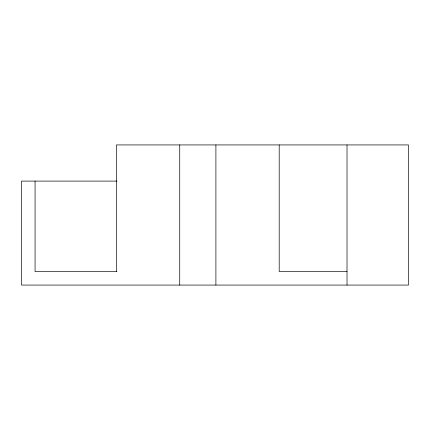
<?xml version="1.0" encoding="UTF-8"?>
<svg xmlns="http://www.w3.org/2000/svg" width="430" height="430" viewBox="0 0 430 430"><rect width="100%" height="100%" fill="white"/><g stroke="black" fill="none" stroke-linecap="round" stroke-linejoin="round"><path stroke-width="0.64" d="M116.906 181.095L21.5 181.095L21.5 285.074L408.5 285.074L408.5 144.926L116.444 144.926L116.444 271.513M116.906 271.513L35.061 271.513L35.061 181.095M347.015 271.513L279.199 271.513L279.199 144.926M347.015 144.926L347.015 285.074M215.903 144.926L215.903 285.074M179.735 144.926L179.735 285.074"/></g></svg>
